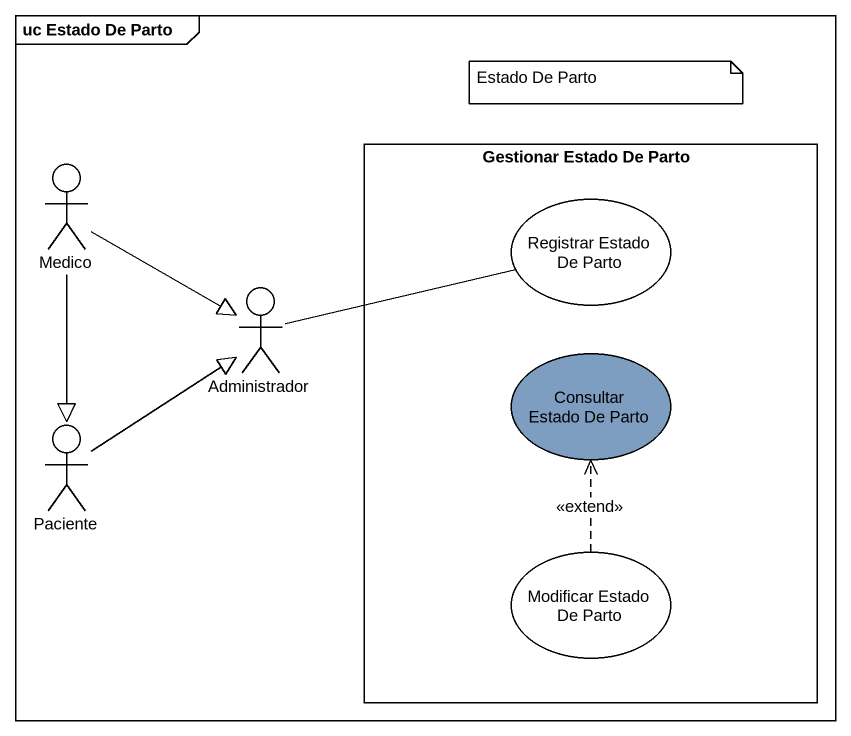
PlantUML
@startuml
mainframe uc Estado De Parto
rectangle "Gestionar Estado De Parto" as Gestionar_Estado_De_Parto {
  usecase "Registrar Estado De Parto" as Registrar_Estado_De_Parto
  usecase "Consultar Estado De Parto" as Consultar_Estado_De_Parto #7D9EC0
  usecase "Modificar Estado De Parto" as Modificar_Estado_De_Parto
}
actor Medico
actor Administrador
actor Paciente
Medico --|> Administrador
Medico --|> Paciente
Administrador -right- Registrar_Estado_De_Parto
Paciente -up-|> Administrador
Modificar_Estado_De_Parto .up.> Consultar_Estado_De_Parto : <<extend>>
note as N1
  Estado De Parto
end note
@enduml
